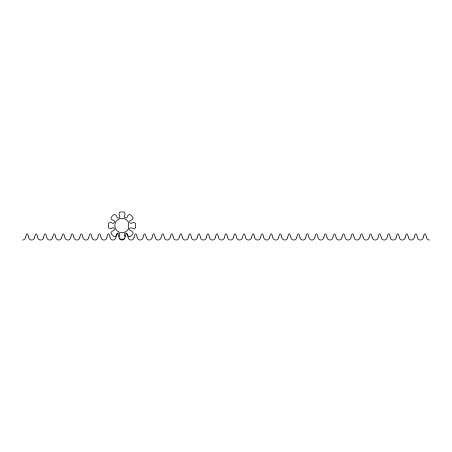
<?xml version="1.0" encoding="UTF-8"?>
<svg xmlns="http://www.w3.org/2000/svg" width="452" height="452" viewBox="0 0 452 452"><rect width="100%" height="100%" fill="white"/><g stroke="black" fill="none" stroke-linecap="round" stroke-linejoin="round"><path stroke-width="0.68" d="M25.594 237.006L26.47 234.334A0.718 0.718 0 0 1 27.77 234.334L28.645 237.006M34.634 237.006L35.51 234.334A0.718 0.718 0 0 1 36.81 234.334L37.685 237.006M43.674 237.006L44.55 234.334A0.718 0.718 0 0 1 45.85 234.334L46.725 237.006M52.714 237.006L53.59 234.334A0.718 0.718 0 0 1 54.89 234.334L55.765 237.006M61.754 237.006L62.63 234.334A0.718 0.718 0 0 1 63.93 234.334L64.805 237.006M70.794 237.006L71.67 234.334A0.718 0.718 0 0 1 72.97 234.334L73.845 237.006M79.835 237.006L80.71 234.334A0.718 0.718 0 0 1 82.01 234.334L82.885 237.006M88.874 237.006L89.75 234.334A0.718 0.718 0 0 1 91.05 234.334L91.925 237.006M97.915 237.006L98.79 234.334A0.718 0.718 0 0 1 100.09 234.334L100.965 237.006M106.954 237.006L107.83 234.334A0.718 0.718 0 0 1 109.13 234.334L110.005 237.006M115.995 237.006L116.87 234.334A0.718 0.718 0 0 1 118.17 234.334L119.045 237.006M125.034 237.006L125.91 234.334A0.718 0.718 0 0 1 127.21 234.334L128.085 237.006M134.075 237.006L134.95 234.334A0.718 0.718 0 0 1 136.25 234.334L137.125 237.006M143.114 237.006L143.99 234.334A0.718 0.718 0 0 1 145.29 234.334L146.165 237.006M152.154 237.006L153.03 234.334A0.718 0.718 0 0 1 154.33 234.334L155.205 237.006M161.195 237.006L162.07 234.334A0.718 0.718 0 0 1 163.37 234.334L164.245 237.006M170.234 237.006L171.11 234.334A0.718 0.718 0 0 1 172.41 234.334L173.285 237.006M179.274 237.006L180.15 234.334A0.718 0.718 0 0 1 181.45 234.334L182.325 237.006M188.314 237.006L189.19 234.334A0.718 0.718 0 0 1 190.49 234.334L191.365 237.006M197.355 237.006L198.23 234.334A0.718 0.718 0 0 1 199.53 234.334L200.405 237.006M206.394 237.006L207.27 234.334A0.718 0.718 0 0 1 208.57 234.334L209.445 237.006M215.434 237.006L216.31 234.334A0.718 0.718 0 0 1 217.61 234.334L218.485 237.006M224.474 237.006L225.35 234.334A0.718 0.718 0 0 1 226.65 234.334L227.525 237.006M233.514 237.006L234.39 234.334A0.718 0.718 0 0 1 235.69 234.334L236.565 237.006M242.554 237.006L243.43 234.334A0.718 0.718 0 0 1 244.73 234.334L245.605 237.006M251.594 237.006L252.47 234.334A0.718 0.718 0 0 1 253.77 234.334L254.645 237.006M260.635 237.006L261.51 234.334A0.718 0.718 0 0 1 262.81 234.334L263.685 237.006M269.674 237.006L270.55 234.334A0.718 0.718 0 0 1 271.85 234.334L272.725 237.006M278.714 237.006L279.59 234.334A0.718 0.718 0 0 1 280.89 234.334L281.765 237.006M287.755 237.006L288.63 234.334A0.718 0.718 0 0 1 289.93 234.334L290.805 237.006M296.794 237.006L297.67 234.334A0.718 0.718 0 0 1 298.97 234.334L299.846 237.006M305.834 237.006L306.71 234.334A0.718 0.718 0 0 1 308.01 234.334L308.885 237.006M314.874 237.006L315.75 234.334A0.718 0.718 0 0 1 317.05 234.334L317.925 237.006M323.914 237.006L324.79 234.334A0.718 0.718 0 0 1 326.09 234.334L326.966 237.006M332.954 237.006L333.83 234.334A0.718 0.718 0 0 1 335.13 234.334L336.005 237.006M341.994 237.006L342.87 234.334A0.718 0.718 0 0 1 344.17 234.334L345.046 237.006M351.034 237.006L351.91 234.334A0.718 0.718 0 0 1 353.21 234.334L354.085 237.006M360.074 237.006L360.95 234.334A0.718 0.718 0 0 1 362.25 234.334L363.125 237.006M369.114 237.006L369.99 234.334A0.718 0.718 0 0 1 371.29 234.334L372.166 237.006M378.154 237.006L379.03 234.334A0.718 0.718 0 0 1 380.33 234.334L381.205 237.006M387.194 237.006L388.07 234.334A0.718 0.718 0 0 1 389.37 234.334L390.245 237.006M396.234 237.006L397.11 234.334A0.718 0.718 0 0 1 398.41 234.334L399.286 237.006M405.274 237.006L406.15 234.334A0.718 0.718 0 0 1 407.45 234.334L408.325 237.006M414.314 237.006L415.19 234.334A0.718 0.718 0 0 1 416.49 234.334L417.365 237.006M423.354 237.006L424.23 234.334A0.718 0.718 0 0 1 425.53 234.334L426.405 237.006M119.464 238.554A0.904 0.904 0 0 0 120.113 238.995A13.588 13.588 0 0 0 123.967 238.995A0.904 0.904 0 0 0 124.616 238.554M423.338 237.181A2.983 2.983 0 0 1 420.36 240.035A2.983 2.983 0 0 1 417.382 237.181M429.4 240.035A2.983 2.983 0 0 1 426.422 237.181M414.298 237.181A2.983 2.983 0 0 1 411.32 240.035A2.983 2.983 0 0 1 408.342 237.181M405.258 237.181A2.983 2.983 0 0 1 402.28 240.035A2.983 2.983 0 0 1 399.302 237.181M396.218 237.181A2.983 2.983 0 0 1 393.24 240.035A2.983 2.983 0 0 1 390.262 237.181M387.178 237.181A2.983 2.983 0 0 1 384.2 240.035A2.983 2.983 0 0 1 381.222 237.181M378.138 237.181A2.983 2.983 0 0 1 375.16 240.035A2.983 2.983 0 0 1 372.182 237.181M369.098 237.181A2.983 2.983 0 0 1 366.12 240.035A2.983 2.983 0 0 1 363.142 237.181M360.058 237.181A2.983 2.983 0 0 1 357.08 240.035A2.983 2.983 0 0 1 354.102 237.181M351.018 237.181A2.983 2.983 0 0 1 348.04 240.035A2.983 2.983 0 0 1 345.062 237.181M341.978 237.181A2.983 2.983 0 0 1 339 240.035A2.983 2.983 0 0 1 336.022 237.181M332.938 237.181A2.983 2.983 0 0 1 329.96 240.035A2.983 2.983 0 0 1 326.982 237.181M323.898 237.181A2.983 2.983 0 0 1 320.92 240.035A2.983 2.983 0 0 1 317.942 237.181M314.858 237.181A2.983 2.983 0 0 1 311.88 240.035A2.983 2.983 0 0 1 308.902 237.181M305.818 237.181A2.983 2.983 0 0 1 302.84 240.035A2.983 2.983 0 0 1 299.862 237.181M296.778 237.181A2.983 2.983 0 0 1 293.8 240.035A2.983 2.983 0 0 1 290.822 237.181M287.738 237.181A2.983 2.983 0 0 1 284.76 240.035A2.983 2.983 0 0 1 281.782 237.181M278.698 237.181A2.983 2.983 0 0 1 275.72 240.035A2.983 2.983 0 0 1 272.742 237.181M269.658 237.181A2.983 2.983 0 0 1 266.68 240.035A2.983 2.983 0 0 1 263.702 237.181M260.618 237.181A2.983 2.983 0 0 1 257.64 240.035A2.983 2.983 0 0 1 254.662 237.181M251.578 237.181A2.983 2.983 0 0 1 248.6 240.035A2.983 2.983 0 0 1 245.622 237.181M242.538 237.181A2.983 2.983 0 0 1 239.56 240.035A2.983 2.983 0 0 1 236.582 237.181M233.498 237.181A2.983 2.983 0 0 1 230.52 240.035A2.983 2.983 0 0 1 227.542 237.181M224.458 237.181A2.983 2.983 0 0 1 221.48 240.035A2.983 2.983 0 0 1 218.502 237.181M215.418 237.181A2.983 2.983 0 0 1 212.44 240.035A2.983 2.983 0 0 1 209.462 237.181M206.378 237.181A2.983 2.983 0 0 1 203.4 240.035A2.983 2.983 0 0 1 200.422 237.181M197.338 237.181A2.983 2.983 0 0 1 194.36 240.035A2.983 2.983 0 0 1 191.382 237.181M188.298 237.181A2.983 2.983 0 0 1 185.32 240.035A2.983 2.983 0 0 1 182.342 237.181M179.258 237.181A2.983 2.983 0 0 1 176.28 240.035A2.983 2.983 0 0 1 173.302 237.181M170.218 237.181A2.983 2.983 0 0 1 167.24 240.035A2.983 2.983 0 0 1 164.262 237.181M161.178 237.181A2.983 2.983 0 0 1 158.2 240.035A2.983 2.983 0 0 1 155.222 237.181M152.138 237.181A2.983 2.983 0 0 1 149.16 240.035A2.983 2.983 0 0 1 146.182 237.181M143.098 237.181A2.983 2.983 0 0 1 140.12 240.035A2.983 2.983 0 0 1 137.142 237.181M134.058 237.181A2.983 2.983 0 0 1 131.08 240.035A2.983 2.983 0 0 1 128.102 237.181M115.978 237.181A2.983 2.983 0 0 1 113 240.035A2.983 2.983 0 0 1 110.022 237.181M106.938 237.181A2.983 2.983 0 0 1 103.96 240.035A2.983 2.983 0 0 1 100.982 237.181M97.898 237.181A2.983 2.983 0 0 1 94.92 240.035A2.983 2.983 0 0 1 91.942 237.181M88.858 237.181A2.983 2.983 0 0 1 85.88 240.035A2.983 2.983 0 0 1 82.902 237.181M79.818 237.181A2.983 2.983 0 0 1 76.84 240.035A2.983 2.983 0 0 1 73.862 237.181M70.778 237.181A2.983 2.983 0 0 1 67.8 240.035A2.983 2.983 0 0 1 64.822 237.181M61.738 237.181A2.983 2.983 0 0 1 58.76 240.035A2.983 2.983 0 0 1 55.782 237.181M52.698 237.181A2.983 2.983 0 0 1 49.72 240.035A2.983 2.983 0 0 1 46.742 237.181M43.658 237.181A2.983 2.983 0 0 1 40.68 240.035A2.983 2.983 0 0 1 37.702 237.181M34.618 237.181A2.983 2.983 0 0 1 31.64 240.035A2.983 2.983 0 0 1 28.662 237.181M25.578 237.181A2.983 2.983 0 0 1 22.6 240.035M128.368 229.04L128.368 222.039A7.232 7.232 0 0 0 117.424 219.971A7.232 7.232 0 0 0 117.424 231.108A7.232 7.232 0 0 0 128.368 229.04M135.493 227.463A13.588 13.588 0 0 0 135.493 223.616A0.904 0.904 0 0 0 135.052 222.966A2.983 2.983 0 0 0 131.854 223.085A1.356 1.356 0 0 1 130.475 223.181A1.588 1.588 0 0 1 129.73 221.107A1.356 1.356 0 0 1 130.718 220.333A2.983 2.983 0 0 0 133.063 218.163A0.904 0.904 0 0 0 132.911 217.389A13.588 13.588 0 0 0 130.193 214.666A0.904 0.904 0 0 0 129.419 214.519A2.983 2.983 0 0 0 127.244 216.864A1.356 1.356 0 0 1 126.334 217.904A1.588 1.588 0 0 1 124.34 216.971A1.356 1.356 0 0 1 124.498 215.723A2.983 2.983 0 0 0 124.616 212.525A0.904 0.904 0 0 0 123.967 212.09A13.588 13.588 0 0 0 120.113 212.09A0.904 0.904 0 0 0 119.464 212.525A2.983 2.983 0 0 0 119.582 215.723A1.356 1.356 0 0 1 119.678 217.107A1.588 1.588 0 0 1 117.605 217.853A1.356 1.356 0 0 1 116.836 216.864A2.983 2.983 0 0 0 114.661 214.519A0.904 0.904 0 0 0 113.887 214.666A13.588 13.588 0 0 0 111.169 217.389A0.904 0.904 0 0 0 111.017 218.163A2.983 2.983 0 0 0 113.362 220.333A1.356 1.356 0 0 1 114.407 221.248A1.588 1.588 0 0 1 113.469 223.237A1.356 1.356 0 0 1 112.226 223.085A2.983 2.983 0 0 0 109.028 222.966A0.904 0.904 0 0 0 108.587 223.616A13.588 13.588 0 0 0 108.587 227.463A0.904 0.904 0 0 0 109.028 228.119A2.983 2.983 0 0 0 112.226 227.994A1.356 1.356 0 0 1 113.605 227.904A1.588 1.588 0 0 1 114.35 229.972A1.356 1.356 0 0 1 113.362 230.746A2.983 2.983 0 0 0 111.017 232.921A0.904 0.904 0 0 0 111.169 233.69A13.588 13.588 0 0 0 113.887 236.413A0.904 0.904 0 0 0 114.661 236.565A2.983 2.983 0 0 0 116.836 234.221A1.356 1.356 0 0 1 117.746 233.175A1.588 1.588 0 0 1 119.74 234.113A1.356 1.356 0 0 1 119.582 235.356A2.983 2.983 0 0 0 120.062 239.283A2.983 2.983 0 0 0 124.017 239.283A2.983 2.983 0 0 0 124.498 235.356A1.356 1.356 0 0 1 124.402 233.978A1.588 1.588 0 0 1 126.475 233.226A1.356 1.356 0 0 1 127.244 234.215A2.983 2.983 0 0 0 129.419 236.565A0.904 0.904 0 0 0 130.193 236.413A13.588 13.588 0 0 0 132.911 233.69A0.904 0.904 0 0 0 133.063 232.921A2.983 2.983 0 0 0 130.718 230.746A1.356 1.356 0 0 1 129.673 229.836A1.588 1.588 0 0 1 130.611 227.842A1.356 1.356 0 0 1 131.854 227.994A2.983 2.983 0 0 0 135.052 228.119A0.904 0.904 0 0 0 135.493 227.463"/></g></svg>
